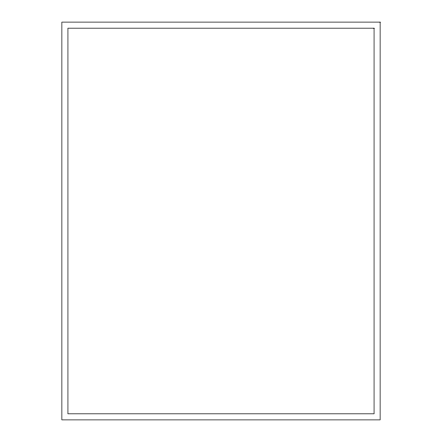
<?xml version="1.0" encoding="UTF-8"?>
<svg xmlns="http://www.w3.org/2000/svg" width="442" height="442" viewBox="0 0 442 442"><rect width="100%" height="100%" fill="white"/><g stroke="black" fill="none" stroke-linecap="round" stroke-linejoin="round"><path stroke-width="0.66" d="M380.12 22.1L61.88 22.1L61.88 419.9L380.12 419.9L380.12 22.1M374.059 28.161L67.941 28.161L67.941 413.839L374.059 413.839L374.059 28.161"/></g></svg>
